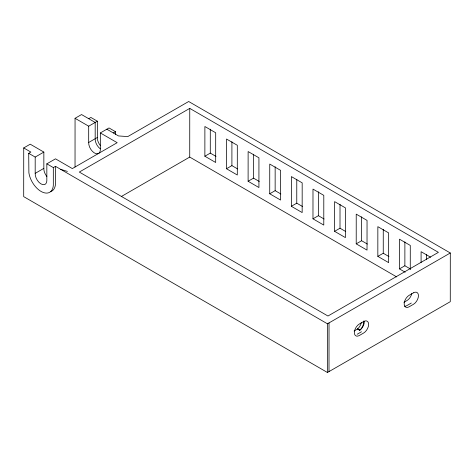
<?xml version="1.0" encoding="UTF-8"?>
<svg xmlns="http://www.w3.org/2000/svg" width="474" height="474" viewBox="0 0 474 474"><rect width="100%" height="100%" fill="white"/><g stroke="black" fill="none" stroke-linecap="round" stroke-linejoin="round"><path stroke-width="0.71" d="M46.855 176.447A8.259 4.764 60 0 1 43.845 168.371L43.851 152.083L30.223 144.191L23.73 147.935L23.7 196.633L327.439 372.493L450.276 301.677L450.3 252.986L188.682 101.507L127.784 136.577L118.506 135.943L106.84 129.195M23.73 147.935L30.869 152.077L28.707 153.321L28.89 172.814A17.461 10.067 60 0 0 41.777 191.834A17.461 10.067 60 0 0 53.319 185.192L53.325 167.583L46.843 163.826L55.499 158.831L72.332 168.584L117.185 142.686L100.346 132.939L109.008 127.944L115.496 131.701L115.49 134.634M46.843 163.826L46.831 180.961A8.259 4.764 60 0 1 40.64 183.681A8.259 4.764 60 0 1 35.183 173.366L35.194 157.078L28.707 153.321M53.325 167.583L55.494 166.338L55.482 183.942A17.461 10.067 60 0 1 50.416 191.644M75.034 166.996L75.058 118.299L81.552 114.554L95.191 122.446L95.179 138.734A8.259 4.764 60 0 0 100.269 148.795M100.346 132.939L100.334 150.068A8.259 4.764 60 0 1 94.142 152.788A8.259 4.764 60 0 1 88.685 142.478L88.691 126.191L75.058 118.299M100.358 145.559A8.259 4.764 60 0 1 97.348 137.484L97.354 121.196L90.866 117.439L88.703 118.69M396.72 276.929L189.73 157.078L189.754 108.386L79.318 172.056L327.955 316.016L438.403 252.352L189.754 108.386M204.869 156.23L204.887 126.511L215.694 132.773L215.682 162.487L204.869 156.23L210.284 153.108L210.296 129.189M226.489 168.744L226.507 139.03L237.314 145.287L237.302 175.007L226.489 168.744L231.904 165.627L231.916 141.708M248.109 181.264L248.127 151.55L258.934 157.806L258.923 187.526L248.109 181.264L253.525 178.141L253.537 154.228M269.73 193.783L269.747 164.069L280.555 170.326L280.543 200.04L269.73 193.783L275.145 190.661L275.157 166.741M291.356 206.303L291.368 176.583L302.181 182.846L302.163 212.559L291.356 206.303L296.765 203.18L296.777 179.261M312.976 218.822L312.988 189.102L323.801 195.365L323.783 225.079L312.976 218.822L318.386 215.7L318.398 191.78M327.439 372.493L327.451 323.801L55.494 166.338M329.003 371.592L329.027 322.895L450.3 252.986M334.597 231.336L334.608 201.622L345.422 207.879L345.404 237.598L334.597 231.336L340.006 228.219L340.018 204.3M356.217 243.855L356.229 214.141L367.042 220.398L367.024 250.118L356.217 243.855L361.626 240.733L361.638 216.819M377.837 256.375L377.849 226.661L388.662 232.918L388.644 262.632L377.837 256.375L383.253 253.252L383.265 229.339M405.181 272.206L399.458 268.894L399.469 239.174L410.283 245.437L410.271 269.356M410.597 269.084L404.873 265.772L404.885 241.853M421.09 262.566L421.09 251.694L430.629 257.216M426.499 259.444L426.505 254.372M354.084 331.036L357.455 329.033L359.642 330.319L359.902 330.046A7.104 4.1 -60 0 0 363.499 321.011M357.455 329.033L357.734 328.796A7.104 4.1 -60 0 0 361.348 322.391M35.194 157.078L43.851 152.083M88.691 126.191L97.354 121.196M35.183 173.366L43.845 168.371M88.685 142.478L97.348 137.484M113.327 132.945L115.496 131.701M121.427 196.461L189.73 157.078M399.458 268.894L404.873 265.772M327.451 323.801L329.027 322.895M403.895 302.329L406.982 300.54A7.039 4.065 -59.9 0 0 411.799 293.513M357.165 334.259L361.496 331.759M411.308 303.046L406.976 305.546A7.039 4.059 -60 0 1 404.583 306.222M60.666 169.331L67.415 171.422M210.284 153.108L216.008 156.42M231.904 165.627L237.628 168.94M253.525 178.141L259.248 181.459M275.145 190.661L280.869 193.979M296.765 203.18L302.489 206.492M318.386 215.7L324.109 219.012M340.006 228.219L345.73 231.531M361.626 240.733L367.35 244.051M383.253 253.252L388.97 256.57M357.734 328.796L359.902 330.046M364.269 321.194A7.039 4.059 -60 0 1 359.642 330.319M363.665 321.52L359.333 324.02A7.039 4.065 -59.9 0 0 354.351 332.635A7.039 4.065 -59.9 0 0 359.333 335.509L363.659 333.009A7.039 4.059 -60 0 0 368.636 324.394A7.039 4.059 -60 0 0 363.665 321.52M413.476 292.814L409.151 295.308A7.039 4.059 -60 0 0 404.168 303.929A7.039 4.059 -60 0 0 409.145 306.796L413.47 304.296A7.039 4.065 -59.9 0 0 418.453 295.681A7.039 4.065 -59.9 0 0 413.476 292.814"/></g></svg>
